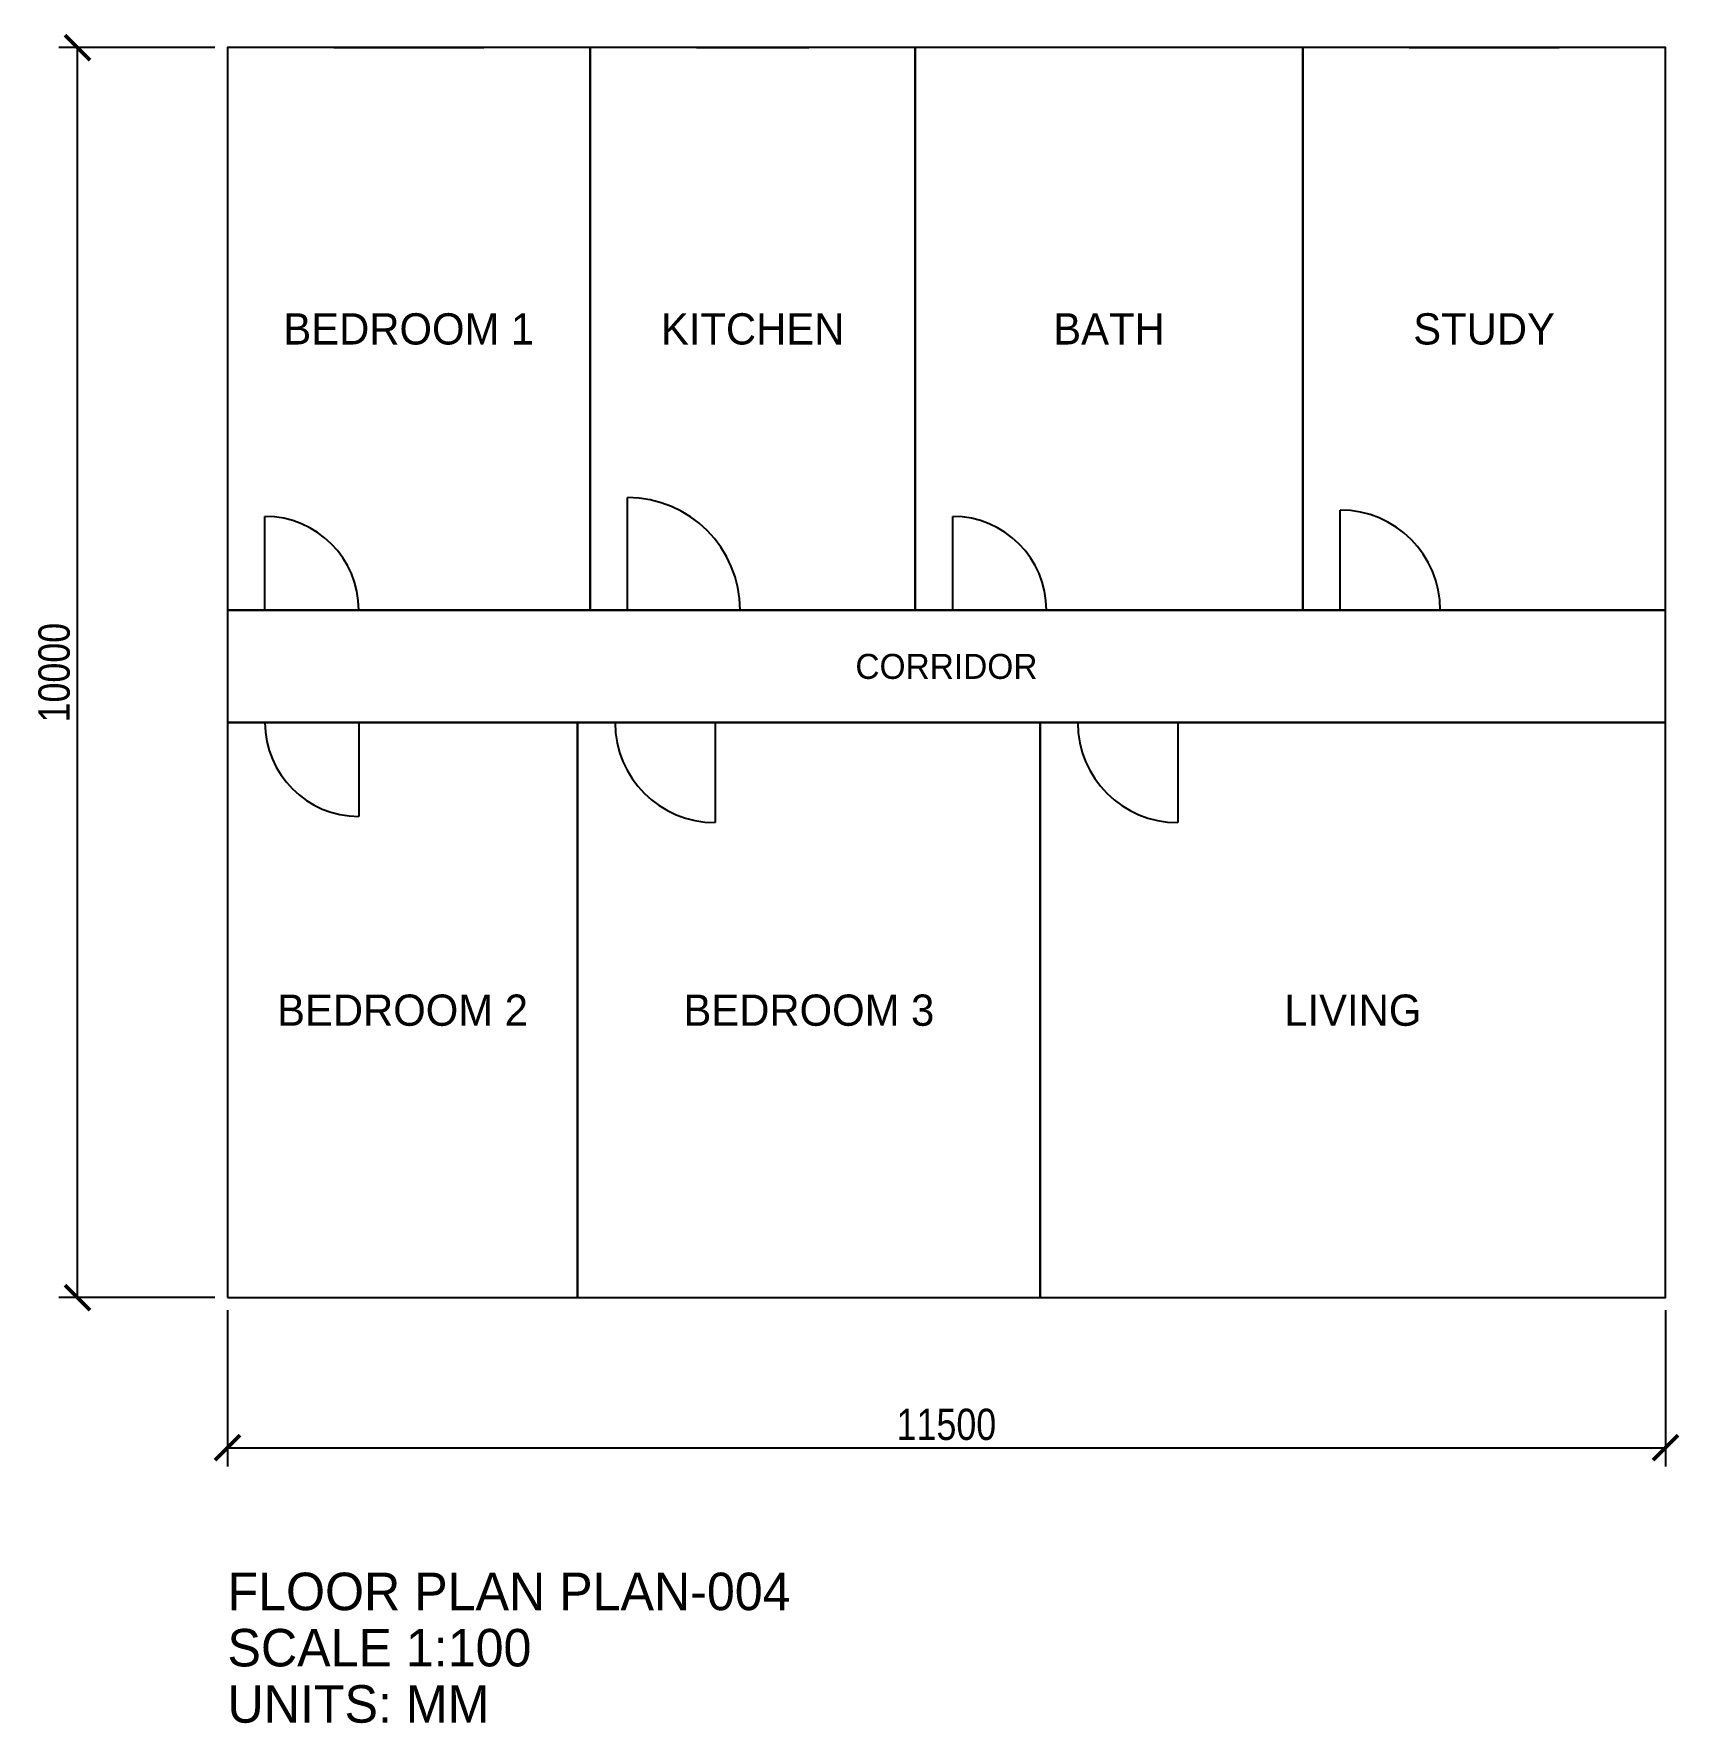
# Model space of a CAD drawing. Header units: millimetres. Extents: x -1549 to 11611, y -3404 to 10111.
import ezdxf
from ezdxf.enums import TextEntityAlignment as Align

# ---------------------------------------------------------------- set-up
doc = ezdxf.new("R2010")
doc.units = ezdxf.units.MM
for name, color, linetype in [('ANNOTATION', 6, 'Continuous'), ('CORRIDOR', 4, 'Continuous'), ('DIMENSIONS', 8, 'Continuous'), ('DOORS', 1, 'Continuous'), ('ROOM_NAMES', 170, 'Continuous'), ('ROOMS', 3, 'Continuous'), ('WALLS', 7, 'Continuous'), ('WINDOWS', 5, 'Continuous')]:
    doc.layers.add(name, color=color, linetype=linetype)
doc.styles.add('OpenSansCondensed-Light', font='OpenSansCondensed-Light.ttf')
doc.dimstyles.new('EZDXF', dxfattribs={"dimtxt": 0.25, "dimasz": 0.175, "dimexe": 0.375, "dimexo": 0.125, "dimgap": 0.1, "dimtad": 1, "dimlfac": 100, "dimzin": 12, "dimdsep": 46, "dimtxsty": 'OpenSansCondensed-Light', "dimblk": 'ARCHTICK', "dimcen": 2.5, "dimazin": 3, "dimtfac": 0.5, "dimtmove": 2, "dimatfit": 3})

# ---------------------------------------------------------------- blocks, each defined once
blk = doc.blocks.new('DOOR')
blk.add_line((0, 0), (0, 1))
blk.add_arc((0, 0), 1, 0, 90)
blk = doc.blocks.new('_ARCHTICK')
at = {"color": 0, "linetype": 'BYBLOCK', "const_width": 0.15}
blk.add_lwpolyline([(-0.5, -0.5), (0.5, 0.5)], dxfattribs=at)

msp = doc.modelspace()

# ---------------------------------------------------------------- linework, layer by layer
at = {"layer": 'CORRIDOR'}
msp.add_lwpolyline([(0, 4600), (11500, 4600), (11500, 5500), (0, 5500)], close=True, dxfattribs=at)
at = {"layer": 'ROOMS'}
for points in [[(0, 5500), (2900, 5500), (2900, 10000), (0, 10000)], [(2900, 5500), (5500, 5500), (5500, 10000), (2900, 10000)], [(5500, 5500), (8600, 5500), (8600, 10000), (5500, 10000)], [(8600, 5500), (11500, 5500), (11500, 10000), (8600, 10000)], [(0, 0), (2800, 0), (2800, 4600), (0, 4600)], [(2800, 0), (6500, 0), (6500, 4600), (2800, 4600)], [(6500, 0), (11500, 0), (11500, 4600), (6500, 4600)]]:
    msp.add_lwpolyline(points, close=True, dxfattribs=at)
at = {"layer": 'WALLS'}
for p, q in [((11500, 10000), (0, 10000)), ((0, 10000), (0, 0)), ((2900, 5500), (2900, 10000)), ((5500, 5500), (5500, 10000)), ((8600, 5500), (8600, 10000)), ((11500, 0), (11500, 10000)), ((0, 5500), (11500, 5500)), ((0, 4600), (11500, 4600)), ((2800, 0), (2800, 4600)), ((6500, 0), (6500, 4600)), ((0, 0), (11500, 0))]:
    msp.add_line(p, q, dxfattribs=at)
at = {"layer": 'WINDOWS'}
for p, q in [((850, 10000), (2050, 10000)), ((3750, 10000), (4650, 10000)), ((9450, 10000), (10650, 10000)), ((800, 0), (2000, 0)), ((4050, 0), (5250, 0)), ((8550, 0), (9450, 0))]:
    msp.add_line(p, q, dxfattribs=at)

# ---------------------------------------------------------------- block references
at = {"layer": 'DOORS'}
for p, xscale, yscale in [((3200, 5500), 900, 900), ((300, 5500), 750, 750), ((5800, 5500), 750, 750), ((8900, 5500), 800, 800)]:
    msp.add_blockref('DOOR', p, dxfattribs=dict(at, xscale=xscale, yscale=yscale))
at = {"layer": 'DOORS', "rotation": 180}
for p, xscale, yscale in [((1050, 4600), 750, 750), ((3900, 4600), 800, 800), ((7600, 4600), 800, 800)]:
    msp.add_blockref('DOOR', p, dxfattribs=dict(at, xscale=xscale, yscale=yscale))

# ---------------------------------------------------------------- texts
at = {"layer": 'ANNOTATION'}
for s, p in [('FLOOR PLAN PLAN-004', (0, -2500)), ('SCALE 1:100', (0, -2950)), ('UNITS: MM', (0, -3400))]:
    msp.add_text(s, height=300, dxfattribs=at).set_placement(p)
at = {"layer": 'ROOM_NAMES'}
for s, height, p in [('BEDROOM 1', 250, (1450, 7750)), ('KITCHEN', 250, (4200, 7750)), ('BATH', 250, (7050, 7750)), ('STUDY', 250, (10050, 7750)), ('CORRIDOR', 200, (5750, 5050)), ('BEDROOM 2', 250, (1400, 2300)), ('BEDROOM 3', 250, (4650, 2300)), ('LIVING', 250, (9000, 2300))]:
    msp.add_text(s, height=height, dxfattribs=at).set_placement(p, align=Align.MIDDLE_CENTER)

# ---------------------------------------------------------------- dimensions: what is measured, and where the dimension line sits
at = {"layer": 'DIMENSIONS'}
msp.add_linear_dim(base=(-1200, 0), p1=(0, 0), p2=(0, 10000), angle=90, dimstyle='EZDXF', override={"dimtxt": 250, "dimasz": 200, "dimexe": 150, "dimexo": 100, "dimgap": 60, "dimlfac": 1}, dxfattribs=at).render()
msp.add_linear_dim(base=(0, -1200), p1=(0, 0), p2=(11500, 0), dimstyle='EZDXF', override={"dimtxt": 250, "dimasz": 200, "dimexe": 150, "dimexo": 100, "dimgap": 60, "dimlfac": 1}, dxfattribs=at).render()

doc.saveas('drawing.dxf')
